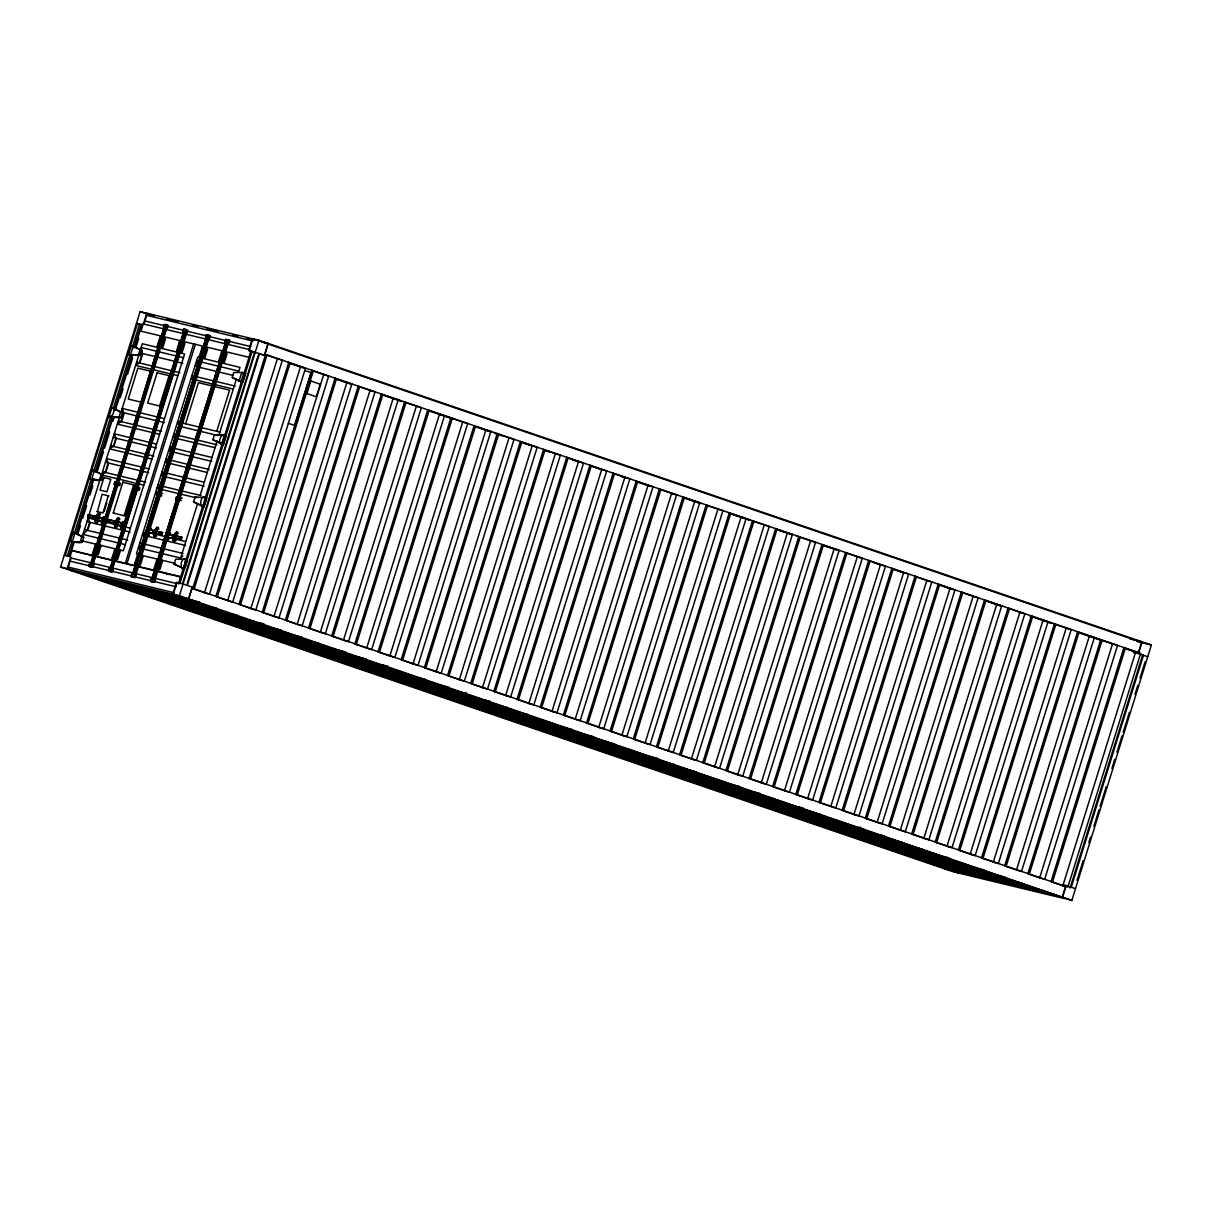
<?xml version="1.0" encoding="UTF-8"?>
<svg xmlns="http://www.w3.org/2000/svg" width="1212" height="1212" viewBox="0 0 1212 1212"><rect width="100%" height="100%" fill="white"/><g stroke="black" fill="none" stroke-linecap="round" stroke-linejoin="round"><path stroke-width="1.5" d="M95.218 520.978L95.142 522.13L96.369 522.433L99.081 514.615L98.687 512.858L95.218 520.978L96.854 523.16L99.793 516.736M95.96 522.175L95.778 521.463M97.202 553.551L96.581 553.369M103.111 520.039L103.368 519.872M114.776 482.906L115.276 483.043M114.64 525.675L114.549 526.826L115.791 527.129L118.488 519.312L118.109 517.554L114.64 525.675L116.276 527.856L119.215 521.433M112.777 557.687L112.943 557.611M115.291 526.478L115.14 526.781M117.882 518.494L117.791 519.13M115.988 558.323L116.625 558.247M122.866 524.963L122.791 524.569M134.532 487.815L134.699 487.739M135.183 562.974L135.699 563.125M139.304 563.353L138.85 563.974M141.471 555.914L141.395 555.763M160.075 338.754L160.151 338.375M160.954 346.89L161.302 347.117M153.621 535.098L154.015 536.855L154.757 536.552L157.469 528.735L157.09 526.978L153.621 535.098L154.863 535.537M156.969 492.845L157.59 493.011M154.121 536.219L154.333 535.522M156.742 527.781L156.984 527.856M154.939 567.883L154.712 567.807M158.484 567.973L158.59 568.11M160.499 561.02L161.014 561.171M179.149 343.223L179.709 342.754M180.709 351.813L180.603 351.677M183.027 343.526L183.057 344.299L187.663 330.3M173.043 539.794L173.422 541.552L174.18 541.249L176.891 533.432L176.498 531.674L173.043 539.794L174.286 540.234M176.361 497.799L176.876 497.95M202.252 348.95L202.192 348.798M203.646 357.237L203.389 356.919M219.311 360.373L219.342 361.146M223.22 361.449L222.887 362.009M1064.712 898.683L953.041 871.716L60.6 567.004L140.168 311.545L154.575 315.817M65.221 555.49L137.456 323.559M70.357 541.158L73.144 532.326L83.704 537.189L82.158 542.128C79.81 544.324 64.297 539.295 74.159 542.264M89.733 478.922L92.4 470.074L103.096 474.952L101.55 479.891C99.202 482.073 83.658 477.073 93.536 480.028M112.928 417.792L109.035 416.64L111.777 407.853L122.473 412.716L120.927 417.655L110.974 417.322M132.305 355.555L128.502 354.465L131.29 345.617L141.865 350.48L140.319 355.419L130.366 355.086M67.357 555.99L71.826 541.612M74.068 534.416L91.43 478.679M93.672 471.483L111.034 415.746M113.277 408.565L130.078 354.616M132.865 345.632L139.592 324.058M109.171 416.655C112.08 419.094 116.488 407.671 111.913 407.853M128.502 354.465L130.441 354.934L133.184 346.132L141.865 350.48M68.932 556.399L73.402 542.006M76.204 533.022L93.006 479.073M95.248 471.892L112.61 416.155M114.292 410.762L131.638 355.025M133.881 347.829L141.168 324.452M74.417 541.582L71.599 550.581L125.245 563.565L193.662 343.905M76.659 534.386L94.036 478.573M96.278 471.362L113.11 417.352M115.352 410.156L132.729 354.328M134.971 347.132L140.016 330.921L249.354 357.404L251.172 351.571M70.175 556.247L71.993 550.415L181.027 576.791L178.755 584.063M140.319 331.027L142.592 323.755M77.644 534.522L80.447 525.523M82.689 518.327L86.613 505.722M89.976 494.935L92.779 485.936M97.263 471.529L103.429 451.743M104.55 448.137L109.595 431.942M112.958 421.14L114.079 417.549M120.246 397.748L123.048 388.749M127.533 374.356L132.578 358.161M135.941 347.359L138.744 338.36M141.546 329.361L142.668 325.77M60.6 567.004L67.236 568.61L70.902 556.853L64.266 555.247M146.803 313.15L143.137 324.922L136.501 323.316M87.552 516.221L88.067 514.585L103.217 518.372L102.202 521.66L87.552 516.221L103.217 522.008M80.31 541.491L81.84 536.552L75.038 532.841L72.296 541.628L82.158 542.128M88.022 516.388L88.537 514.736L104.247 518.736M99.687 479.255L101.232 474.316L94.415 470.604L91.688 479.391L101.55 479.891M111.065 417.155L119.079 417.034L120.609 412.08L113.807 408.368L115.655 409.005M130.441 354.934L138.456 354.798L140.001 349.859M81.992 537.507L119.488 417.14M139.107 354.131L121.124 411.868L124.275 412.944L122.079 419.973M140.122 350.874L142.334 343.753L184.633 353.98L123.321 550.824L81.037 540.597M125.26 544.642L82.961 534.416L87.234 530.28L89.718 522.281L88.082 517.933L102.808 521.493M143.789 485.148L101.49 474.922L105.247 472.422L108.186 462.969L106.565 458.621L148.864 468.862M151.909 459.075L109.61 448.849L113.367 446.349L115.913 438.199L114.276 433.851L156.575 444.092M159.62 434.32L117.322 424.079L121.094 421.579L123.821 412.792L122.2 408.444L164.499 418.67M177.891 375.659L135.593 365.418L139.365 362.918L142.304 353.48L141.168 347.496L183.466 357.737M88.173 528.826L90.173 522.448L87.022 521.372M140.304 361.494L142.743 353.631L139.592 352.556M97.43 511.691L102.141 494.284L108.959 495.996M95.627 520.796L94.445 518.297L96.657 518.009L98.642 514.888L97.551 514.615L94.172 518.206L95.627 520.796C98.808 521.948 93.385 517.872 96.657 518.009M95.566 517.736L97.551 514.615M96.778 511.479L102.959 512.964L108.307 495.769M104.141 511.464L106.823 502.874M101.475 523.811L104.126 524.584C98.581 525.372 102.141 513.903 106.308 517.554L103.641 516.766M93.809 553.808L92.612 553.399L95.475 544.173L96.687 544.582M114.155 484.224L114.913 481.8L120.503 483.27L119.746 485.709L114.155 484.224L115.352 484.633M157.03 346.571L159.908 337.33L165.499 338.815L162.62 348.041L157.03 346.571L158.227 346.98M91.567 567.08L88.84 566.262L89.597 563.792L93.718 564.853L92.536 567.216L93.718 564.853M164.12 324.543C163.211 330.558 163.075 321.135 168.241 325.604L167.044 327.952L168.241 325.604M89.052 566.337L89.597 563.792M163.575 327.073L164.332 324.619M89.385 566.443L89.809 563.883M92.612 553.399L93.445 553.596L96.172 544.218M93.915 555.172L91.097 564.216L164.105 327.119L167.044 327.952M90.491 564.004L164.484 327.195M98.414 540.719L103.49 524.448M105.171 519.024L113.064 493.723M114.186 490.102L119.246 473.831M121.503 466.605L136.138 419.61M137.274 415.989L142.334 399.718M145.713 388.87L158.105 349.101M161.484 338.254L164.287 329.225M90.733 564.004L91.491 564.216L165.241 327.407M98.702 542.794L101.52 533.75M106.02 519.297L108.838 510.252M122.912 465.06L125.73 456.03M129.108 445.183L133.047 432.517M139.804 410.838L141.486 405.414M144.864 394.567L148.803 381.916M162.878 336.724L164.574 331.3M96.839 550.021L91.733 566.943L88.84 566.262M97.96 546.4L166.089 327.679M163.347 326.998L166.256 327.679L167.029 325.225M95.521 555.657L93.082 564.777L91.491 564.216M93.445 553.596L96.157 554.263L99.02 545.021L96.899 544.4M101.141 537.583L105.656 523.13M117.7 485.088L118.458 482.649M119.17 479.74L124.23 463.469M127.608 452.621L132.108 438.168M135.486 427.321L139.425 414.671M153.515 369.478L159.136 351.389M160.575 347.42L163.453 338.193M163.635 336.936L166.832 327.982L164.983 327.513M91.733 566.943L96.324 553.854M98.717 546.703L160.499 347.783M163.317 338.739L167.544 325.361M106.974 520.918L107.489 519.281L122.639 523.069L121.609 526.356L106.974 520.918L122.639 526.705M96.99 554.46L99.869 545.233L101.066 545.642L98.202 554.869L96.157 554.263M107.444 521.084L107.944 519.433L121.912 522.978M118.534 485.285L119.291 482.861M161.423 347.632L164.287 338.406M113.246 513.024L122.851 482.194L134.684 485.148L125.078 515.979L113.246 513.024L114.201 513.358M115.049 525.493L113.867 522.993L116.079 522.705L118.064 519.584L116.973 519.312L113.595 522.902L115.049 525.493C118.231 526.644 112.807 522.569 116.079 522.705M114.973 522.433L116.973 519.312M124.124 515.661L133.729 484.83M120.776 527.993L123.548 529.28C118.428 530.341 121.17 520.266 124.412 521.796M113.231 558.505L112.019 558.096L114.898 548.869L116.094 549.278M176.452 351.268L179.315 342.026L184.906 343.511L182.042 352.737L176.452 351.268L177.649 351.677M110.974 571.776C105.702 571.246 109.519 566.155 113.14 569.549L111.943 571.912L113.14 569.549M183.542 329.24C183.118 335.588 181.906 325.907 186.966 330.058M108.459 571.034L109.019 568.489M182.982 331.77L183.754 329.316M108.807 571.14L109.231 568.579M112.019 558.096L112.867 558.293L115.594 548.915M113.337 559.868L110.519 568.913L183.527 331.815L186.89 332.755M109.913 568.701L183.906 331.891M117.837 545.415L122.897 529.144M125.154 521.918L132.472 498.42M133.608 494.799L135.289 489.375M136.986 483.952L138.668 478.528M142.046 467.68L155.56 424.306M157.818 417.064L172.452 370.069M173.574 366.448L177.513 353.798M180.891 342.951L183.709 333.921M110.156 568.701L110.913 568.913L184.663 332.103M118.125 547.491L120.927 538.446M125.442 523.993L129.381 511.328M142.334 469.756L145.137 460.727M159.226 415.534L160.908 410.11M163.165 402.869L168.226 386.613M182.3 341.42L185.118 332.376M179.921 352.48L112.125 569.398L116.261 554.717M117.943 549.294L186.436 329.922M108.247 570.958L111.156 571.64L111.928 569.185M179.997 352.116L186.118 332.588L182.77 331.694M111.156 571.64L115.882 558.626M119.261 547.779L180.058 352.556M116.413 559.156L119.291 549.93L120.488 550.339L117.609 559.565L112.867 558.293M137.956 489.981L138.713 487.557L139.91 487.966L139.153 490.405L133.562 488.921L134.774 489.33M180.83 352.328L183.709 343.102M126.821 564.095L195.405 344.329M136.426 553.99L197.723 357.146L240.021 367.387L238.855 371.13L196.556 360.903L197.692 366.872M135.971 564.004L134.774 563.595L137.653 554.369L175.043 563.338M157.515 494.844L156.318 494.435L157.075 491.996L162.666 493.466M199.192 356.767L202.071 347.541L207.661 349.011L204.783 358.237L199.192 356.767L200.389 357.176M130.881 576.412C133.29 570.837 128.866 578.609 134.229 577.397M205.404 337.163L206.585 334.8L203.298 348.344M135.002 574.942L136.062 575.155L132.623 574.124L206.267 337.33L208.979 338.148L207.797 337.739L134.047 574.533L135.229 574.958M132.623 574.124L206.373 337.33M136.305 563.459L132.926 574.306L131.638 573.958M139.122 554.414L200.495 357.388M133.214 574.276L206.964 337.481M196.662 371.751L198.132 367.024L194.98 365.948M134.82 570.943L136.517 565.519M149.667 533.25L148.743 535.371L146.091 534.598L148.273 527.568L151.046 528.811L150.697 529.962L149.667 529.614L148.652 532.901L162.12 534.31L162.635 532.659L149.667 529.614M159.03 493.208L160.726 487.785M174.801 442.592L177.619 433.563M182.118 419.094L183.815 413.671M199.01 364.873L200.707 359.449M135.108 573.003L137.35 565.762M142.425 549.506L146.364 536.84M164.377 478.998L166.074 473.574M170.013 460.924L173.392 450.076M177.331 437.426L181.83 422.958M195.905 377.78L200.98 361.509M205.479 347.041L208.297 338.012M134.82 574.791L138.198 563.944M141.016 554.899L147.773 533.219M148.894 529.599L202.949 356.07M205.192 348.829L208.57 337.981M135.017 577.594L209.737 335.572L206.585 334.8M134.79 577.397L135.547 574.942M209.525 338.33L209.737 335.572M135.002 577.473L135.759 575.018M139.168 564.656L142.031 555.429L143.243 555.838L140.365 565.065L134.774 563.595M156.318 494.435L160.711 495.496L161.469 493.057M203.586 357.828L206.464 348.601M209.525 338.224L210.07 335.679M185.618 423.776L198.435 382.644L229.583 390.173L216.766 431.305M154.03 534.931L152.848 532.416L155.06 532.129L157.045 529.008L155.954 528.735L152.576 532.326L154.03 534.931C157.212 536.068 151.788 531.992 155.06 532.129M153.954 531.871L155.954 528.735M148.652 532.901L161.666 534.144L162.166 532.507M155.394 568.701L154.197 568.292L157.06 559.065L158.272 559.474M176.937 499.541L175.74 499.132L176.498 496.693L182.088 498.162M218.614 361.464L221.493 352.237L227.083 353.707L224.205 362.933L218.614 361.464L219.811 361.873M150.288 581.109C152.712 575.533 148.288 583.305 153.651 582.093M224.811 341.86L226.008 339.496L224.811 341.86L229.235 343.057L229.704 340.451L226.008 339.496M228.174 342.844L225.69 342.026L151.939 578.836L225.796 342.026L228.401 342.844L225.25 341.951M151.515 581.487L155.727 568.155M158.545 559.111L219.902 362.085M222.72 353.04L226.099 342.193M152.045 578.821L226.386 342.178M154.242 575.639L155.939 570.216M169.089 537.946L168.15 540.067L165.499 539.295L167.695 532.265L170.468 533.507L170.104 534.659L169.089 534.31L168.059 537.598L181.542 539.007L182.042 537.355L169.089 534.31M171.134 521.402L173.952 512.373M194.223 447.289L197.041 438.259M218.433 369.569L220.114 364.145M154.545 579.654L153.469 579.23L227.22 342.435M154.515 577.7L156.212 572.276M161.847 554.202L166.347 539.734M183.8 483.694L185.481 478.27M188.86 467.423L192.799 454.773M196.753 442.122L201.253 427.654M215.327 382.477L220.387 366.206M224.902 351.738L227.72 342.708M154.242 579.487L157.621 568.64M159.863 561.414L167.18 537.916M168.877 532.492L222.357 360.767M224.614 353.525L227.992 342.678M154.424 582.29L169.044 532.583M169.286 532.644L229.159 340.269M154.212 582.093L154.969 579.639L151.485 578.76M228.72 342.829L229.492 340.375M154.424 582.169L154.969 579.639M158.575 569.352L161.454 560.126L162.65 560.535L159.787 569.761L154.197 568.292M175.74 499.132L180.118 500.192L180.876 497.753M223.008 362.524L225.871 353.298M173.437 539.628L172.271 537.113L174.467 536.825L176.467 533.704L175.361 533.432L171.998 537.022L173.437 539.628C176.634 540.764 171.195 536.689 174.467 536.825M173.377 536.568L175.361 533.432M168.059 537.598L181.073 538.84L181.588 537.204M177.346 565.565L184.739 569.019L174.119 564.186L175.664 559.247L184.057 559.141L187.481 560.217L185.284 567.246M204.995 497.344C201.434 521.13 196.844 491.118 206.858 497.98L204.116 506.783L193.511 501.95L195.041 497.011L204.919 497.511M212.888 439.714L214.433 434.775L222.447 434.638L226.25 435.744L223.508 444.546L212.888 439.714L221.569 444.077M245.627 373.508L241.749 372.357L239.006 381.144L242.885 382.31L232.28 377.477L233.81 372.538L241.824 372.402L245.627 373.508L243.43 380.553M142.622 543.673L138.35 547.809L180.649 558.035L197.495 503.934M200.238 495.117L217.175 440.759M218.811 435.487L236.31 379.326M251.778 351.495L248.672 350.435L252.338 338.678L258.959 340.284L1151.4 644.996L1071.832 900.455L172.771 594.138L176.422 582.381L183.057 583.987L192.405 587.169L188.739 598.925L69.932 570.201M173.255 594.304L176.604 583.548M249.475 349.601L252.823 338.845L147.288 313.317L143.94 324.074L249.808 349.677M185.618 559.58C182.088 583.457 176.876 553.293 187.481 560.217M223.508 444.546L221.644 443.91L224.387 435.108M241.036 381.674L243.763 372.872M178.77 582.957L203.071 504.934M205.313 497.738L222.447 442.713M223.569 439.123L241.764 380.704M243.733 374.402L251.005 351.025M179.982 583.23L252.217 351.298M182.467 583.851L254.717 351.919M176.937 583.623L71.069 558.02L67.721 568.776L179.391 595.743L258.959 340.284M187.178 583.472L258.292 355.131M187.33 585.441L259.565 353.495M188.511 598.88L191.86 588.123L1065.621 886.457L1062.273 897.213M268.079 343.42L264.731 354.177L1138.492 652.51L1141.84 641.754M261.322 354.434L264.64 355.237L268.306 343.466L261.671 341.86L1144.279 643.224M277.366 358.722L282.366 360.237L209.494 594.198L204.495 592.668L277.366 358.722L266.746 355.086M240.43 604.939L313.302 370.978L311.908 370.327L239.037 604.288L251.187 608.606M624.862 477.361L552.005 711.323L556.99 712.838L629.861 478.892L614.226 473.725M564.762 715.671L637.633 481.725L636.239 481.073L563.383 715.019L575.382 719.307M587.926 723.579L660.798 489.633L659.404 488.981L586.547 722.928L600.425 727.851M717.928 509.146L722.928 510.661L650.056 744.622L645.057 743.092L717.928 509.146L707.247 505.495M668.221 751.001L741.093 517.054L746.092 518.569L673.221 752.531L657.601 747.365M764.257 524.963L691.401 758.909L696.385 760.439L769.256 526.493L753.682 521.357M704.157 763.272L777.013 529.311L775.635 528.659L702.763 762.621L714.762 766.893M750.486 779.089L823.357 545.142L821.963 544.491L749.107 778.437L762.984 783.361M807.616 798.602L880.488 564.64L885.487 566.171L812.616 800.117L796.935 794.951M830.781 806.51L903.652 572.549L908.652 574.079L835.78 808.025L820.16 802.874M939.573 584.82L866.716 818.767L865.323 818.115L938.194 584.169L951.965 589.047M889.881 826.675L962.752 592.729L961.358 592.077L888.487 826.023L900.546 830.326M913.045 834.598L985.917 600.637L984.523 599.985L911.666 833.932L925.498 838.84M958.389 849.9L1031.261 615.938L1032.639 616.59L959.768 850.551M1133.947 652.707L1134.265 651.692M1075.498 888.684L1066.166 885.502L1062.5 897.259L943.693 868.534M1133.417 652.359L1138.401 653.571L1142.068 641.799L1129.963 638.875M1067.833 887.26L1140.704 653.313L1135.72 651.783L1062.848 885.745L1066.181 886.76M1070.075 888.032L1142.628 655.086M1071.241 887.229L1143.477 655.298M1077.029 880.412L1083.225 860.55M1088.846 842.491L1090.527 837.083M1093.906 826.251L1098.966 809.995M1100.102 806.374L1106.283 786.512M1111.904 768.453L1114.722 759.424M1116.964 752.213L1122.024 735.957M1123.16 732.351L1129.342 712.474M1134.962 694.431L1137.78 685.401M1140.022 678.175L1145.082 661.919M96.718 521.069L95.278 518.463L98.642 514.888M116.14 525.766L114.685 523.16L118.064 519.584M155.121 535.189L153.666 532.583L157.045 529.008M174.543 539.885L173.089 537.28L176.467 533.704M104.959 517.221L103.278 517.13M146.091 534.598L149.137 534.977M165.499 539.295L168.544 539.673M180.649 558.035L182.785 555.975M466.014 692.355L464.378 693.749L363.479 669.342L353.752 666.024L454.651 690.416M860.262 826.963L858.611 828.357L757.712 803.95L748.001 800.632L848.885 825.024M194.753 376.311L190.981 378.811L233.28 389.052M176.482 434.972L172.71 437.487L215.009 447.713M168.756 459.742L164.999 462.242L207.297 472.483M160.635 485.815L156.878 488.315L195.496 497.662M226.25 435.744L214.433 434.775M160.59 337.39L157.711 346.617M180.012 342.087L177.134 351.313M115.594 481.846L114.837 484.285M135.017 486.542L134.259 488.981M185.875 332.588L186.466 332.649M150.697 529.962L162.635 532.659M170.104 534.659L182.042 537.355M154.424 579.639L155.181 579.715M167.059 318.983L177.967 321.619M192.526 325.149L197.98 326.467M207.085 328.664L218.008 331.3M232.552 334.83L238.022 336.148M247.112 338.345L254.399 340.102M146.743 315.347L252.641 340.966M144.986 320.998L183.33 330.27M186.981 331.149L250.869 346.602M248.672 350.435L264.64 355.237M133.108 346.299L135.047 346.768M142.304 353.48L182.754 363.267M199.525 367.327L232.628 375.326M139.365 362.918L179.815 372.705M196.586 376.75L235.204 386.098M153.166 371.842L137.865 368.145L128.245 399.051L143.531 402.748M1137.007 641.466L1142.461 642.784M1144.764 643.39L1151.4 644.996M1133.674 651.344L1138.492 652.51M219.887 432.063L177.588 421.837L179.209 426.185M123.821 412.792L164.287 422.564M181.058 426.624L217.827 435.517M121.094 421.579L161.544 431.366M178.315 435.411L216.933 444.759M211.964 457.485L169.665 447.258L171.301 451.606M115.913 438.199L156.363 447.985M173.134 452.046L211.752 461.393M113.367 446.349L153.833 456.136M170.604 460.181L209.221 469.529M204.252 482.255L161.953 472.029L163.575 476.377M108.186 462.969L148.652 472.756M165.423 476.816L204.04 486.148M105.247 472.422L145.713 482.209M162.484 486.254L201.101 495.602M138.713 487.557L134.32 486.497L135.532 486.906M204.116 506.783L193.511 501.95M97.308 515.418L98.399 515.676M116.716 520.115L117.822 520.372M155.697 529.538L156.802 529.811M170.362 533.038L167.695 532.265M175.119 534.234L176.21 534.507M96.808 516.07L97.914 516.327M116.231 520.766L117.322 521.024M155.212 530.189L156.303 530.462M174.634 534.886L175.725 535.159M95.445 517.418L96.551 517.691M114.867 522.114L115.958 522.387M153.848 531.538L154.939 531.81M173.271 536.234L174.361 536.507M94.96 519.372L96.051 519.63M114.382 524.069L115.473 524.326M153.363 533.492L154.454 533.75M172.771 538.189L173.877 538.446M106.474 522.387L121.185 525.947M124.866 526.841L130.381 528.174M149 532.674L152.667 533.553M156.348 534.447L165.544 536.674M169.225 537.567L185.769 541.567M94.763 519.615L95.854 519.887M114.186 524.311L115.276 524.584M153.166 533.735L154.257 534.007M172.589 538.431L173.68 538.704M95.536 520.175L96.627 520.433M114.958 524.872L116.049 525.129M153.939 534.295L155.03 534.553M173.346 538.992L174.452 539.249M95.733 520.448L96.824 520.705M115.155 525.144L116.246 525.402M154.136 534.568L155.227 534.84M173.558 539.264L174.649 539.537M120.897 528.508L122.215 528.826M147.409 535.053L148.743 535.371M89.718 522.281L130.184 532.068M146.94 536.128L185.572 545.476M87.234 530.28L127.684 540.067M144.455 544.112L183.073 553.46M76.886 533.477L73.099 532.371M126.987 563.989L180.633 576.957M90.839 555.55L94.415 556.414M165.908 573.7L169.483 574.564M70.19 561.171L176.073 586.775M68.326 567.125L174.21 592.729M184.754 598.243L83.855 573.837L93.582 577.154L194.481 601.561M115.11 581.654L104.081 578.988L104.686 580.942L114.398 584.26L215.297 608.666M118.776 582.548L129.805 585.214M133.487 586.108L150.03 590.108M153.712 591.001L164.741 593.668M173.937 595.88L199.677 602.106M104.686 580.942L205.57 605.349M130.411 587.426L156.151 593.653M165.332 595.88L196.586 603.44M200.268 604.333L216.812 608.333M124.897 586.093L125.503 588.062L226.402 612.454M156.742 595.88L173.286 599.879M176.967 600.773L187.996 603.44M191.678 604.318L208.222 608.318M211.903 609.212L222.932 611.878M226.599 612.772L237.628 615.438M236.113 615.772L135.229 591.38L125.503 588.062M145.713 593.213L146.319 595.168L247.218 619.559M168.377 600.758L179.406 603.424M183.073 604.318L214.327 611.878M223.523 614.105L254.778 621.665M258.459 622.544L263.974 623.877M256.929 622.892L156.045 598.486L146.319 595.168M166.529 600.319L167.135 602.273L268.034 626.68M189.193 607.863L205.737 611.878M214.933 614.09L220.448 615.423M224.129 616.317L246.187 621.65M249.854 622.544L281.108 630.104M277.76 629.998L176.861 605.591L167.135 602.273M187.36 607.424L187.966 609.378L288.85 633.785M215.524 616.317L237.582 621.65M241.264 622.544L252.293 625.21M255.974 626.089L272.518 630.104M276.2 630.982L287.229 633.649M290.895 634.543L301.94 637.209M298.576 637.103L197.677 612.696L187.966 609.378M309.681 640.89L208.782 616.484L218.508 619.802L319.392 644.208M232.674 622.529L243.703 625.195M247.384 626.089L263.928 630.088M267.594 630.982L278.624 633.649M287.82 635.876L304.363 639.875M308.045 640.769L319.074 643.436M228.992 621.65L229.598 623.604L330.497 647.996M270.034 633.649L249.808 628.755L250.414 630.71L260.141 634.027L361.04 658.434M279.23 635.861L295.773 639.86M299.455 640.754L310.484 643.42M314.166 644.314L330.709 648.314M334.376 649.208L345.405 651.874M340.208 651.314L239.325 626.922L229.598 623.604M250.414 630.71L351.313 655.116M287.183 639.86L270.64 635.861L271.246 637.815L280.957 641.133L381.856 665.539M290.85 640.754L301.879 643.42M305.56 644.314L322.104 648.314M325.786 649.193L336.815 651.874M346.011 654.086L366.236 658.98M271.246 637.815L372.129 662.222M292.531 643.178L298.046 644.511M307.242 646.738L323.786 650.738M327.452 651.632L338.481 654.298M342.163 655.192L358.707 659.192M362.388 660.085L373.417 662.752M382.613 664.964L388.128 666.297M290.683 642.739L291.304 644.693L392.188 669.1M318.862 651.632L329.891 654.298M333.573 655.177L350.116 659.177M353.798 660.07L364.827 662.737M368.493 663.631L399.748 671.19M401.914 672.418L301.015 648.011L291.304 644.693M311.514 649.844L312.12 651.798L413.004 676.205M334.164 657.404L341.526 659.177M345.193 660.07L356.222 662.737M365.418 664.964L381.962 668.963M385.643 669.857L396.672 672.524M400.354 673.402L416.898 677.402M420.579 678.296L426.094 679.629M422.73 679.523L321.831 655.116L312.12 651.798M332.33 656.949L332.936 658.919L433.835 683.31M356.828 664.949L373.372 668.948M377.053 669.842L388.082 672.508M391.749 673.402L408.308 677.402M411.974 678.296L423.003 680.962M432.199 683.189L448.743 687.189M443.547 686.628L342.663 662.237L332.936 658.919M379.477 672.508L373.963 671.175L374.584 673.13L384.295 676.447L485.194 700.854M383.159 673.402L399.702 677.402M403.384 678.281L414.413 680.962M423.609 683.174L449.349 689.401M458.53 691.628L465.893 693.4M374.584 673.13L475.468 697.536M405.823 680.947L394.794 678.281L395.4 680.235L405.111 683.553L506.01 707.959M415.019 683.174L446.258 690.734M449.94 691.628L466.484 695.627M470.165 696.506L481.194 699.172M484.876 700.066L490.39 701.4M395.4 680.235L496.284 704.642M437.668 690.719L415.61 685.386L416.216 687.34L425.942 690.658L526.826 715.065M441.35 691.613L457.894 695.612M461.575 696.506L472.604 699.172M476.271 700.066L507.525 707.626M416.216 687.34L517.115 711.747M463.999 699.172L436.426 692.491L437.032 694.461L446.758 697.779L547.657 722.17M467.68 700.051L478.71 702.733M482.391 703.611L504.45 708.944M508.131 709.838L513.646 711.171M517.312 712.065L528.356 714.732M437.032 694.461L537.931 718.852M459.09 700.051L470.12 702.718M473.801 703.611L495.859 708.944M499.526 709.838L510.57 712.505M514.236 713.398L530.78 717.398M534.462 718.277L545.491 720.943M457.242 699.612L457.863 701.566L558.747 725.973M479.907 707.157L487.254 708.944M490.936 709.823L501.965 712.489M505.646 713.383L522.19 717.383M525.872 718.277L536.901 720.943M546.097 723.17L571.822 729.397M568.473 729.291L467.574 704.884L457.863 701.566M478.073 706.717L478.679 708.672L579.563 733.078M501.889 714.489L518.448 718.489M527.629 720.716L533.144 722.049M536.825 722.928L544.173 724.715M547.854 725.609L558.883 728.276M562.565 729.154L573.594 731.821M582.79 734.048L593.819 736.714M589.29 736.396L488.391 711.989L478.679 708.672M498.223 713.595L498.829 715.55L599.713 739.956M535.583 724.7L519.039 720.701L519.645 722.655L529.371 725.988L630.255 750.38M539.264 725.594L550.293 728.26M553.975 729.154L585.229 736.714M594.41 738.941L614.635 743.82M609.439 743.274L508.555 718.867L498.829 715.55M519.645 722.655L620.544 747.062M545.37 729.154L576.624 736.699M585.82 738.926L591.335 740.259M595.016 741.153L617.075 746.486M620.756 747.38L631.785 750.046M539.855 727.821L540.461 729.775L641.36 754.167M573.549 738.032L560.686 734.927L561.292 736.881L571.003 740.199L671.902 764.605M577.23 738.926L582.745 740.259M586.411 741.153L608.485 746.486M612.151 747.38L623.18 750.046M626.862 750.925L643.405 754.924M647.087 755.818L658.116 758.485M651.086 757.485L550.187 733.093L540.461 729.775M561.292 736.881L662.176 761.287M583.336 742.471L599.879 746.471M603.561 747.365L614.59 750.031M618.271 750.925L634.815 754.924M638.497 755.818L649.526 758.485M658.707 760.712L675.266 764.711M581.502 742.032L582.108 743.986L682.992 768.393M615.181 752.258L640.921 758.485M650.117 760.697L666.661 764.696M670.342 765.59L681.371 768.256M685.053 769.15L696.082 771.817M692.719 771.711L591.835 747.304L582.108 743.986M602.319 749.137L602.925 751.092L703.824 775.498M624.983 756.697L637.845 759.803M641.527 760.697L658.071 764.696M661.752 765.59L672.781 768.256M676.447 769.15L693.006 773.15M696.673 774.029L707.702 776.695M713.535 778.816L612.651 754.409L602.925 751.092M623.135 756.243L623.741 758.212L724.64 782.604M649.48 764.696L643.966 763.363L644.572 765.317L654.283 768.635L755.182 793.042M653.147 765.575L664.176 768.241M667.857 769.135L699.112 776.695M708.308 778.922L739.562 786.482M734.366 785.921L633.467 761.53L623.741 758.212M644.572 765.317L745.456 789.709M696.036 778.028L664.782 770.468L665.388 772.423L675.114 775.741L775.998 800.147M699.703 778.907L705.217 780.255M708.899 781.134L730.957 786.467M734.639 787.361L751.182 791.36M754.864 792.254L760.378 793.587M665.388 772.423L766.272 796.829M691.113 778.907L696.627 780.24M700.309 781.134L722.367 786.467M726.049 787.361L737.078 790.027M740.744 790.921L757.303 794.921M760.969 795.799L771.999 798.466M685.598 777.574L686.204 779.528L787.103 803.935M707.581 784.906L718.625 787.573M727.806 789.785L744.35 793.799M748.031 794.678L759.06 797.344M762.742 798.238L768.256 799.572M771.938 800.465L779.286 802.238M782.967 803.132L793.996 805.798M797.678 806.692L803.192 808.025M796.814 807.253L695.93 782.846L686.204 779.528M705.748 784.452L706.354 786.406L807.253 810.813M728.412 792.012L735.76 793.784M739.441 794.678L750.47 797.344M754.152 798.238L770.696 802.238M774.362 803.117L785.406 805.798M794.587 808.01L820.327 814.237M816.979 814.131L716.08 789.724L706.354 786.406M726.564 791.557L727.17 793.527L828.069 817.918M749.228 799.117L762.09 802.223M765.772 803.117L776.801 805.783M785.997 808.01L811.737 814.237M820.933 816.464L837.477 820.463M837.795 821.236L736.896 796.845L727.17 793.527M777.407 808.01L808.662 815.57M812.328 816.449L828.872 820.448M832.553 821.342L843.582 824.008M847.264 824.902L863.808 828.902M768.211 805.783L768.817 807.737L869.716 832.144M800.056 815.555L789.027 812.888L789.633 814.843L799.359 818.161L900.258 842.567M803.738 816.449L820.282 820.448M823.963 821.342L834.992 824.008M838.674 824.902L869.913 832.447M879.109 834.674L884.624 836.007M879.427 835.462L778.543 811.055L768.817 807.737M789.633 814.843L890.532 839.249M826.402 823.993L809.843 819.994L810.449 821.948L820.176 825.281L921.075 849.673M830.068 824.887L841.098 827.554M844.779 828.447L866.838 833.78M870.519 834.674L876.034 836.007M879.715 836.901L901.773 842.234M810.449 821.948L911.348 846.355M836.189 828.447L858.247 833.78M861.929 834.659L872.958 837.341M876.624 838.219L893.168 842.219M896.85 843.113L907.879 845.779M911.56 846.673L922.59 849.339M1062.848 884.699L1066.166 885.502M830.674 827.114L831.28 829.069L932.164 853.46M853.324 834.659L864.353 837.325M868.034 838.219L884.578 842.219M888.26 843.113L899.289 845.779M908.485 848.006L934.225 854.218M943.406 856.445L948.92 857.778M1062.424 885.684L1065.621 886.457M941.891 856.778L840.992 832.386L831.28 829.069M851.491 834.22L852.097 836.174L952.996 860.581M962.707 863.898L861.823 839.492L852.097 836.174M969.312 866.141L868.413 841.749L878.139 845.067L979.038 869.458M894.138 848.233L888.623 846.9L889.229 848.854L898.956 852.172L999.855 876.579M897.819 849.127L908.848 851.794M912.53 852.672L934.588 858.005M938.27 858.899L949.299 861.565M952.98 862.459L969.524 866.459M973.191 867.353L984.22 870.019M889.229 848.854L990.128 873.261M925.998 858.005L909.454 854.005L910.061 855.96L919.772 859.278L1020.671 883.684M929.665 858.899L940.709 861.565M944.375 862.459L960.919 866.459M964.601 867.337L975.63 870.019M984.826 872.231L1005.051 877.124M910.061 855.96L1010.944 880.366M935.785 862.444L952.329 866.444M956.01 867.337L967.04 870.004M976.236 872.231L1007.49 879.791M1011.156 880.685L1022.186 883.351M930.271 861.111L930.877 863.065L1031.776 887.472M1041.487 890.79L940.603 866.383L930.877 863.065M166.256 327.679L167.483 328.058M152.288 579.018L151.061 578.654M228.947 340.39L225.583 339.39M209.525 335.694L206.161 334.694M207.691 337.845L208.752 338.148M186.269 330.058L184.088 329.422M166.847 325.361L164.665 324.725M134.138 574.503L132.063 574.064M158.469 559.293L160.605 559.914M116.307 549.097L118.443 549.718M165.696 327.679L166.453 327.891M221.644 443.91C217.024 445.001 221.281 431.411 224.296 435.275M152.621 578.972L153.469 579.23M153.863 581.987L150.727 581.215M109.565 568.686L110.64 569.004M134.456 577.291L131.305 576.518M90.142 563.989L91.218 564.307M110.913 568.913L111.746 569.185M209.312 338.133L205.828 337.254M252.338 338.678L260.11 341.329M140.168 311.545L149.5 314.741M288.229 362.433L302.561 367.327M311.514 370.372L324.058 374.659M334.8 378.326L352.722 384.446M359.873 386.886L370.63 390.567M381.371 394.233L401.172 400.99M404.656 402.172L417.201 406.459M427.942 410.126L463.772 422.367M474.513 426.033L490.648 431.548M494.223 432.76L510.343 438.259M521.084 441.925L533.628 446.213M544.37 449.879L556.914 454.167M567.655 457.833L580.2 462.12M590.941 465.787L603.485 470.059M637.512 481.679L650.041 485.967M660.798 489.633L673.296 493.905M682.235 496.95L700.097 503.056M730.457 513.418L750.107 520.13M776.907 529.28L792.209 534.507M796.557 535.992L810.843 540.87M823.357 545.142L837.643 550.021M846.582 553.066L859.081 557.338M869.792 560.989L880.518 564.656M893.017 568.928L905.531 573.2M916.242 576.851L926.968 580.518M960.904 592.107L973.403 596.365M985.917 600.637L1001.93 606.106M1009.035 608.53L1021.489 612.787M1030.382 615.832L1051.728 623.12M1055.288 624.332L1067.742 628.589M1078.422 632.225L1113.995 644.375M1124.675 648.011L1137.129 652.268M288.759 363.009L303.076 367.903M335.315 378.901L351.798 384.401M380.462 394.188L401.945 401.52M430.199 411.307L452.106 418.655M476.755 427.2L491.087 432.093M494.663 433.32L501.829 435.759M523.311 443.092L532.704 446.167M544.794 450.44L550.612 452.288M572.109 459.621L579.275 462.075M590.017 465.741L600.773 469.408M621.786 476.725L625.377 477.937M636.118 481.618L650.92 486.527M682.659 497.511L700.566 503.616M732.805 514.63L749.198 520.084M779.346 530.523L792.057 534.719M824.115 545.809L838.507 550.581M874.231 562.777L881.412 565.368M892.108 568.882L902.895 572.7M938.542 584.745L952.844 589.623M984.977 600.591L1001.37 606.318M1030.018 616.105L1051.501 623.438M1080.15 633.225L1101.647 640.557M1126.706 649.117L1136.75 652.556M1138.401 653.571L1147.734 656.752M304.818 370.524L310.999 372.629L294.546 425.412L288.38 423.306M221.493 352.237L222.69 352.647M202.071 347.541L203.268 347.95M179.315 342.026L180.527 342.435M159.908 337.33L161.105 337.739M232.28 377.477L240.946 381.841M138.456 354.798L140.319 355.419M192.041 375.387L195.193 376.462M136.653 361.994L139.804 363.07M120.609 412.08L122.473 412.716M173.77 434.047L176.922 435.123M119.079 417.034L120.927 417.655M118.382 420.655L121.533 421.731M168.604 450.682L171.74 451.758M113.216 437.29L116.352 438.365L113.822 446.501L110.671 445.425M166.059 458.818L169.21 459.893M160.878 475.452L164.029 476.528M105.489 462.06L108.641 463.12L105.702 472.574L102.55 471.498M195.041 497.011L196.905 497.647M157.939 484.891L161.09 485.967M176.498 496.693L177.694 497.102M157.075 491.996L158.272 492.405M92.476 470.135L94.339 470.771M180.118 500.192L181.33 500.601M101.232 474.316L103.096 474.952M122.851 482.194L123.806 482.527M160.711 495.496L161.908 495.905M114.913 481.8L116.11 482.209M176.891 533.432L178.134 533.856L177.755 532.098M175.149 533.022L176.407 533.447M155.742 528.326L156.984 528.75M157.469 528.735L158.727 529.159L158.333 527.402M169.15 533.053L170.468 533.507M148.273 527.568L150.955 528.341M151.046 528.811L149.621 527.887M118.488 519.312L119.746 519.736L119.352 517.978M116.761 518.887L118.003 519.312M123.063 521.463L124.381 521.918M174.786 540.219L176.028 540.643L174.195 541.385M99.081 514.615L100.323 515.039L99.929 513.282M97.339 514.191L98.581 514.615M155.363 535.522L156.606 535.946L154.788 536.689M166.832 539.613L168.15 540.067M142.41 534.765L145.561 535.84M116.382 526.099L117.625 526.523M96.96 521.402L98.202 521.827M101.353 523.296L102.793 524.266M139.925 542.749L143.077 543.824M84.537 529.356L87.688 530.432M174.119 564.186L175.982 564.822M137.653 554.369L138.85 554.778M81.84 536.552L83.704 537.189M193.875 589.032L204.616 592.713M217.16 596.986L227.901 600.652M263.731 612.893L274.473 616.56M287.017 620.847L297.758 624.513M310.302 628.786L321.044 632.467M333.588 636.739L344.329 640.406M355.071 644.087L367.615 648.359M378.356 652.026L390.9 656.313M401.642 659.979L414.186 664.267M424.927 667.933L437.471 672.205M448.213 675.887L460.757 680.159M471.498 683.826L484.042 688.113M494.784 691.779L507.328 696.067M518.069 699.733L530.614 704.02M541.355 707.687L553.899 711.959M611.151 731.518L623.65 735.79M634.376 739.441L645.087 743.107M680.811 755.303L693.325 759.576M727.261 771.165L737.987 774.816M773.71 787.012L786.209 791.284M843.37 810.798L855.884 815.07M866.595 818.736L877.321 822.387M936.179 842.491L948.617 846.733M959.298 850.385L971.751 854.642M982.417 858.278L994.87 862.535M1005.551 866.171L1018.004 870.428M1028.67 874.079L1041.123 878.321M1051.804 881.972L1064.257 886.214M179.391 595.743L1071.832 900.455M67.236 568.61L959.662 873.322M143.47 531.341L145.107 535.689M103.929 477.573L100.02 490.118L106.929 491.799L110.837 479.255L103.929 477.573M157.121 372.766L147.667 403.111L159.605 406.005L169.059 375.644L157.121 372.766M265.579 354.51L192.708 588.456L194.102 589.108L266.958 355.161L265.579 354.51M288.744 362.418L215.872 596.38L217.266 597.031L290.123 363.07L288.744 362.418M300.531 366.63L227.674 600.576L232.659 602.106L305.53 368.16L300.531 366.63M310.772 381.007L306.863 393.552L316.317 396.778L320.226 384.234L310.772 381.007M323.695 374.538L250.839 608.485L255.823 610.015L328.694 376.068L323.695 374.538M335.073 378.235L262.216 612.196L263.595 612.848L336.466 378.901L335.073 378.235M346.874 382.447L274.003 616.393L279.002 617.923L351.859 383.977L346.874 382.447M358.237 386.158L285.381 620.105L286.759 620.756L359.631 386.81L358.237 386.158M370.039 390.355L297.167 624.301L302.167 625.831L375.023 391.885L370.039 390.355M381.416 394.067L308.545 628.013L309.924 628.664L382.795 394.718L381.416 394.067M393.203 398.263L320.332 632.225L325.331 633.74L398.203 399.793L393.203 398.263M404.581 401.975L331.709 635.921L333.088 636.573L405.959 402.626L404.581 401.975M416.367 406.171L343.496 640.133L348.495 641.648L421.367 407.702L416.367 406.171M427.745 409.883L354.874 643.83L356.267 644.481L429.124 410.535L427.745 409.883M439.532 414.08L366.66 648.041L371.66 649.556L444.531 415.61L439.532 414.08M450.909 417.792L378.038 651.738L379.432 652.389L452.288 418.443L450.909 417.792M462.696 422.003L389.84 655.95L394.824 657.48L467.696 423.518L462.696 422.003M474.074 425.7L401.202 659.646L402.596 660.298L475.468 426.351L474.074 425.7M485.876 429.912L413.004 663.858L417.988 665.388L490.86 431.427L485.876 429.912M497.238 433.608L424.382 667.554L425.76 668.221L498.632 434.26L497.238 433.608M509.04 437.82L436.168 671.766L441.168 673.296L514.024 439.35L509.04 437.82M520.402 441.516L447.546 675.478L448.925 676.129L521.796 442.168L520.402 441.516M532.204 445.728L459.333 679.674L464.332 681.205L537.204 447.258L532.204 445.728M543.582 449.425L470.71 683.386L472.089 684.038L544.961 450.076L543.582 449.425M555.369 453.636L482.497 687.583L487.497 689.113L560.368 455.167L555.369 453.636M566.746 457.348L493.875 691.294L495.253 691.946L568.125 458L566.746 457.348M578.533 461.545L505.662 695.491L510.661 697.021L583.533 463.075L578.533 461.545M589.911 465.257L517.039 699.203L518.433 699.854L591.289 465.908L589.911 465.257M601.697 469.453L528.841 703.414L533.825 704.929L606.697 470.983L601.697 469.453M613.075 473.165L540.204 707.111L541.597 707.763L614.469 473.816L613.075 473.165M648.041 485.27L575.17 719.231L580.169 720.746L653.026 486.8L648.041 485.27M671.599 493.314L598.728 727.276L603.727 728.791L676.584 494.844L671.599 493.314M682.962 497.026L610.106 730.972L611.484 731.624L684.356 497.677L682.962 497.026M694.764 501.238L621.892 735.184L626.892 736.714L699.763 502.753L694.764 501.238M706.141 504.934L633.27 738.881L634.649 739.532L707.52 505.586L706.141 504.934M729.306 512.843L656.434 746.789L657.813 747.456L730.684 513.494L729.306 512.843M752.47 520.751L679.599 754.712L680.992 755.364L753.849 521.402L752.47 520.751M787.421 532.871L714.565 766.817L719.549 768.347L792.421 534.401L787.421 532.871M798.799 536.568L725.927 770.529L727.321 771.18L800.193 537.234L798.799 536.568M810.601 540.779L737.729 774.726L742.729 776.256L815.585 542.309L810.601 540.779M834.159 548.824L761.287 782.77L766.287 784.3L839.143 550.354L834.159 548.824M845.521 552.536L772.665 786.482L774.044 787.133L846.915 553.187L845.521 552.536M857.323 556.732L784.452 790.678L789.451 792.209L862.308 558.262L857.323 556.732M868.701 560.444L795.829 794.39L797.208 795.042L870.08 561.095L868.701 560.444M891.865 568.352L818.994 802.299L820.372 802.95L893.244 569.004L891.865 568.352M915.03 576.261L842.158 810.207L843.552 810.858L916.408 576.912L915.03 576.261M926.816 580.457L853.945 814.419L858.944 815.934L931.816 581.987L926.816 580.457M949.981 588.381L877.124 822.327L882.109 823.857L954.98 589.896L949.981 588.381M973.16 596.289L900.289 830.235L905.288 831.765L978.145 597.804L973.16 596.289M996.718 604.333L923.847 838.28L928.846 839.81L1001.703 605.848L996.718 604.333M1008.081 608.03L935.225 841.976L936.603 842.643L1009.475 608.682L1008.081 608.03M1019.883 612.242L947.011 846.188L952.011 847.718L1024.867 613.757L1019.883 612.242M1043.047 620.15L970.176 854.096L975.175 855.627L1048.047 621.68L1043.047 620.15M1054.425 623.847L981.553 857.808L982.932 858.46L1055.803 624.498L1054.425 623.847M1066.212 628.058L993.34 862.005L998.34 863.535L1071.211 629.589L1066.212 628.058M1077.589 631.755L1004.718 865.716L1006.111 866.368L1078.968 632.422L1077.589 631.755M1089.376 635.967L1016.504 869.913L1021.504 871.443L1094.375 637.497L1089.376 635.967M1100.754 639.678L1027.882 873.625L1029.276 874.276L1102.132 640.33L1100.754 639.678M1112.54 643.875L1039.684 877.821L1044.668 879.351L1117.54 645.405L1112.54 643.875M1123.918 647.587L1051.046 881.533L1052.44 882.184L1125.312 648.238L1123.918 647.587"/></g></svg>
